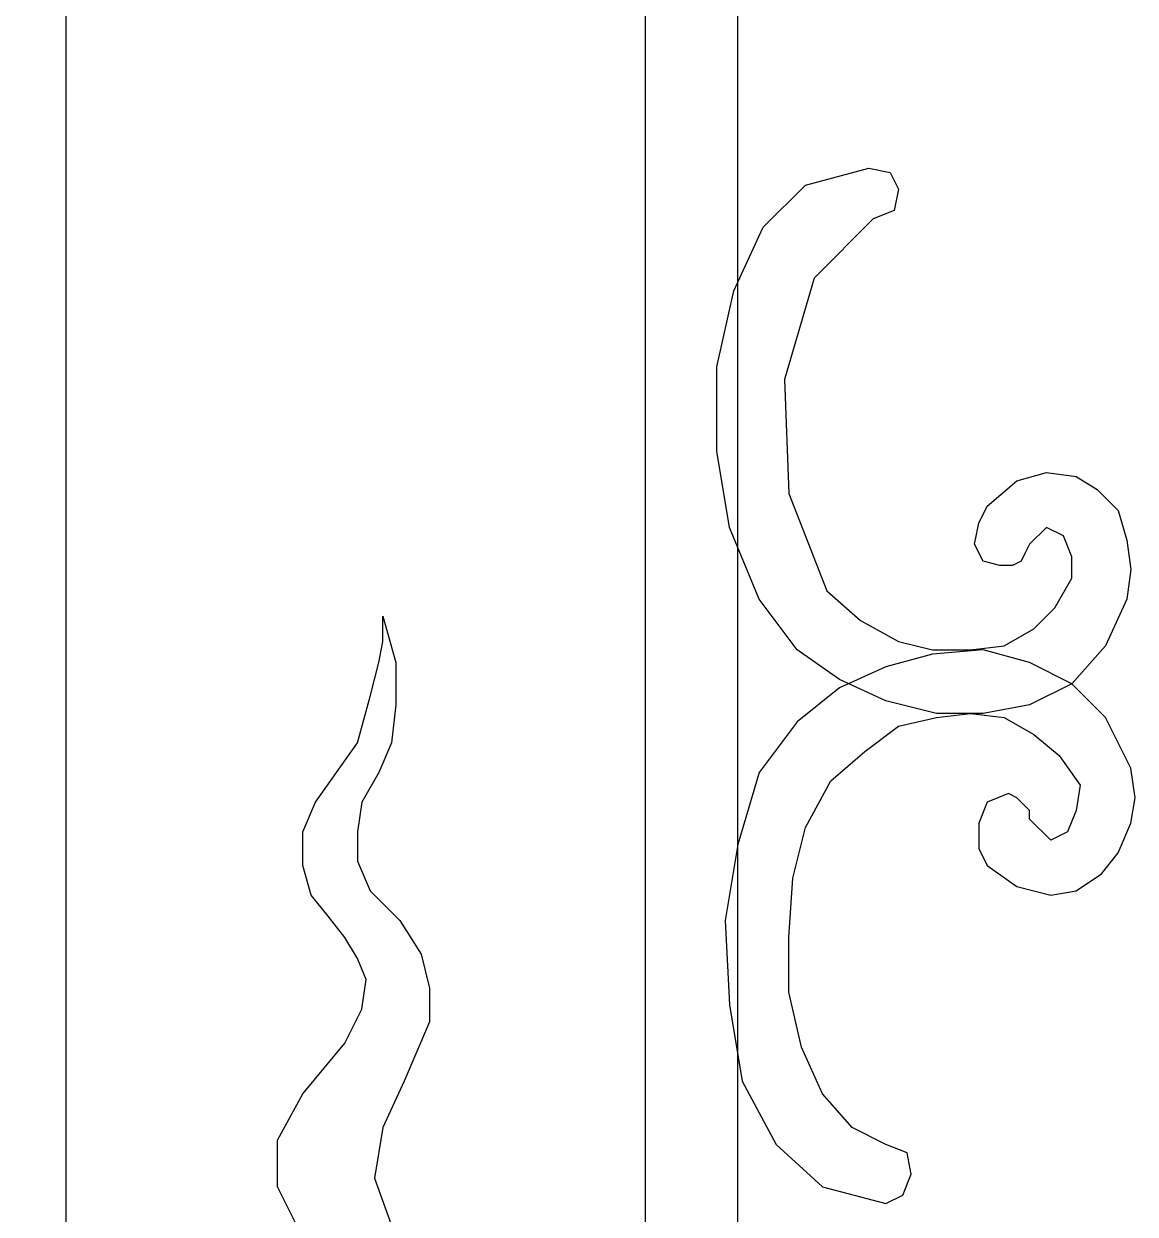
# Model space of a CAD drawing. Header units: centimetres. Extents: x -55 to 55, y -47 to 50.
# Drawn here: x 5.22 to 24.32, y 7.69 to 28.15 of the extents above; entities that cross this region are included whole.
import ezdxf

# ---------------------------------------------------------------- set-up
doc = ezdxf.new("R2010")
doc.units = ezdxf.units.CM
doc.header["$MEASUREMENT"] = 0
doc.layers.add('layer 1', color=7, linetype='Continuous')

msp = doc.modelspace()

# ---------------------------------------------------------------- linework, layer by layer
at = {"layer": 'layer 1', "color": 108}
for points, knots in [([(4.48901, -43.49358), (4.48901, -43.49358), (4.48901, 36.6394), (4.48901, 36.6394), (4.48901, 36.6394), (4.48901, 36.6394), (5.94201, 36.7847), (5.94201, 36.7847), (5.94201, 36.7847), (5.94201, 36.7847), (5.94201, -43.34828), (5.94201, -43.34828), (5.94201, -43.34828), (5.94201, -43.34828), (4.48901, -43.49358), (4.48901, -43.49358)], [0, 0, 0, 0, 0.25, 0.25, 0.25, 0.25, 0.5, 0.5, 0.5, 0.5, 0.75, 0.75, 0.75, 0.75, 1, 1, 1, 1]), ([(15.89506, -43.49358), (15.89506, -43.49358), (15.89506, 36.6394), (15.89506, 36.6394), (15.89506, 36.6394), (15.89506, 36.6394), (17.49336, 36.7847), (17.49336, 36.7847), (17.49336, 36.7847), (17.49336, 36.7847), (17.49336, -43.34828), (17.49336, -43.34828), (17.49336, -43.34828), (17.49336, -43.34828), (15.89506, -43.49358), (15.89506, -43.49358)], [0, 0, 0, 0, 0.25, 0.25, 0.25, 0.25, 0.5, 0.5, 0.5, 0.5, 0.75, 0.75, 0.75, 0.75, 1, 1, 1, 1]), ([(22.50621, 19.20339), (22.50621, 19.20339), (22.79681, 19.49399), (22.79681, 19.49399), (22.79681, 19.49399), (22.79681, 19.49399), (23.08741, 19.34869), (23.08741, 19.34869), (23.08741, 19.34869), (23.08741, 19.34869), (23.23271, 18.98544), (23.23271, 18.98544), (23.23271, 18.98544), (23.23271, 18.98544), (23.23271, 18.62219), (23.23271, 18.62219), (23.23271, 18.62219), (23.23271, 18.62219), (22.94211, 18.11364), (22.94211, 18.11364), (22.94211, 18.11364), (22.94211, 18.11364), (22.57886, 17.75039), (22.57886, 17.75039), (22.57886, 17.75039), (22.57886, 17.75039), (22.07031, 17.45979), (22.07031, 17.45979), (22.07031, 17.45979), (22.07031, 17.45979), (21.48911, 17.38714), (21.48911, 17.38714), (21.48911, 17.38714), (21.48911, 17.38714), (20.83526, 17.38714), (20.83526, 17.38714), (20.83526, 17.38714), (20.83526, 17.38714), (20.25406, 17.53244), (20.25406, 17.53244), (20.25406, 17.53244), (20.25406, 17.53244), (19.60021, 17.89569), (19.60021, 17.89569), (19.60021, 17.89569), (19.60021, 17.89569), (19.01901, 18.40424), (19.01901, 18.40424), (19.01901, 18.40424), (19.01901, 18.40424), (18.36516, 20.0752), (18.36516, 20.0752), (18.36516, 20.0752), (18.36516, 20.0752), (18.29251, 22.03675), (18.29251, 22.03675), (18.29251, 22.03675), (18.29251, 22.03675), (18.80106, 23.78035), (18.80106, 23.78035), (18.80106, 23.78035), (18.80106, 23.78035), (19.81816, 24.79745), (19.81816, 24.79745), (19.81816, 24.79745), (19.81816, 24.79745), (20.18141, 24.94275), (20.18141, 24.94275), (20.18141, 24.94275), (20.18141, 24.94275), (20.25406, 25.306), (20.25406, 25.306), (20.25406, 25.306), (20.25406, 25.306), (20.10876, 25.5966), (20.10876, 25.5966), (20.10876, 25.5966), (20.10876, 25.5966), (19.74551, 25.66925), (19.74551, 25.66925), (19.74551, 25.66925), (19.74551, 25.66925), (18.65576, 25.37865), (18.65576, 25.37865), (18.65576, 25.37865), (18.65576, 25.37865), (17.92926, 24.65215), (17.92926, 24.65215), (17.92926, 24.65215), (17.92926, 24.65215), (17.42071, 23.5624), (17.42071, 23.5624), (17.42071, 23.5624), (17.42071, 23.5624), (17.13011, 22.2547), (17.13011, 22.2547), (17.13011, 22.2547), (17.13011, 22.2547), (17.13011, 20.8017), (17.13011, 20.8017), (17.13011, 20.8017), (17.13011, 20.8017), (17.34806, 19.49399), (17.34806, 19.49399), (17.34806, 19.49399), (17.34806, 19.49399), (17.85661, 18.25894), (17.85661, 18.25894), (17.85661, 18.25894), (17.85661, 18.25894), (18.51046, 17.38714), (18.51046, 17.38714), (18.51046, 17.38714), (18.51046, 17.38714), (19.23696, 16.87859), (19.23696, 16.87859), (19.23696, 16.87859), (19.23696, 16.87859), (20.03611, 16.51534), (20.03611, 16.51534), (20.03611, 16.51534), (20.03611, 16.51534), (20.90791, 16.29739), (20.90791, 16.29739), (20.90791, 16.29739), (20.90791, 16.29739), (21.70706, 16.29739), (21.70706, 16.29739), (21.70706, 16.29739), (21.70706, 16.29739), (22.50621, 16.44269), (22.50621, 16.44269), (22.50621, 16.44269), (22.50621, 16.44269), (23.23271, 16.80594), (23.23271, 16.80594), (23.23271, 16.80594), (23.23271, 16.80594), (23.81391, 17.45979), (23.81391, 17.45979), (23.81391, 17.45979), (23.81391, 17.45979), (24.17717, 18.25894), (24.17717, 18.25894), (24.17717, 18.25894), (24.17717, 18.25894), (24.24982, 18.76749), (24.24982, 18.76749), (24.24982, 18.76749), (24.24982, 18.76749), (24.17717, 19.27604), (24.17717, 19.27604), (24.17717, 19.27604), (24.17717, 19.27604), (24.03186, 19.7846), (24.03186, 19.7846), (24.03186, 19.7846), (24.03186, 19.7846), (23.66861, 20.14785), (23.66861, 20.14785), (23.66861, 20.14785), (23.66861, 20.14785), (23.30536, 20.3658), (23.30536, 20.3658), (23.30536, 20.3658), (23.30536, 20.3658), (22.79681, 20.43845), (22.79681, 20.43845), (22.79681, 20.43845), (22.79681, 20.43845), (22.28826, 20.29315), (22.28826, 20.29315), (22.28826, 20.29315), (22.28826, 20.29315), (21.77971, 19.85725), (21.77971, 19.85725), (21.77971, 19.85725), (21.77971, 19.85725), (21.63441, 19.56664), (21.63441, 19.56664), (21.63441, 19.56664), (21.63441, 19.56664), (21.56176, 19.20339), (21.56176, 19.20339), (21.56176, 19.20339), (21.56176, 19.20339), (21.70706, 18.91279), (21.70706, 18.91279), (21.70706, 18.91279), (21.70706, 18.91279), (21.99766, 18.84014), (21.99766, 18.84014), (21.99766, 18.84014), (21.99766, 18.84014), (22.21561, 18.84014), (22.21561, 18.84014), (22.21561, 18.84014), (22.21561, 18.84014), (22.36091, 18.91279), (22.36091, 18.91279), (22.36091, 18.91279), (22.36091, 18.91279), (22.43356, 19.05809), (22.43356, 19.05809), (22.43356, 19.05809), (22.43356, 19.05809), (22.50621, 19.20339), (22.50621, 19.20339)], [0, 0, 0, 0, 0.01923077, 0.01923077, 0.01923077, 0.01923077, 0.03846154, 0.03846154, 0.03846154, 0.03846154, 0.05769231, 0.05769231, 0.05769231, 0.05769231, 0.07692308, 0.07692308, 0.07692308, 0.07692308, 0.09615385, 0.09615385, 0.09615385, 0.09615385, 0.11538462, 0.11538462, 0.11538462, 0.11538462, 0.13461538, 0.13461538, 0.13461538, 0.13461538, 0.15384615, 0.15384615, 0.15384615, 0.15384615, 0.17307692, 0.17307692, 0.17307692, 0.17307692, 0.19230769, 0.19230769, 0.19230769, 0.19230769, 0.21153846, 0.21153846, 0.21153846, 0.21153846, 0.23076923, 0.23076923, 0.23076923, 0.23076923, 0.25, 0.25, 0.25, 0.25, 0.26923077, 0.26923077, 0.26923077, 0.26923077, 0.28846154, 0.28846154, 0.28846154, 0.28846154, 0.30769231, 0.30769231, 0.30769231, 0.30769231, 0.32692308, 0.32692308, 0.32692308, 0.32692308, 0.34615385, 0.34615385, 0.34615385, 0.34615385, 0.36538462, 0.36538462, 0.36538462, 0.36538462, 0.38461538, 0.38461538, 0.38461538, 0.38461538, 0.40384615, 0.40384615, 0.40384615, 0.40384615, 0.42307692, 0.42307692, 0.42307692, 0.42307692, 0.44230769, 0.44230769, 0.44230769, 0.44230769, 0.46153846, 0.46153846, 0.46153846, 0.46153846, 0.48076923, 0.48076923, 0.48076923, 0.48076923, 0.5, 0.5, 0.5, 0.5, 0.51923077, 0.51923077, 0.51923077, 0.51923077, 0.53846154, 0.53846154, 0.53846154, 0.53846154, 0.55769231, 0.55769231, 0.55769231, 0.55769231, 0.57692308, 0.57692308, 0.57692308, 0.57692308, 0.59615385, 0.59615385, 0.59615385, 0.59615385, 0.61538462, 0.61538462, 0.61538462, 0.61538462, 0.63461538, 0.63461538, 0.63461538, 0.63461538, 0.65384615, 0.65384615, 0.65384615, 0.65384615, 0.67307692, 0.67307692, 0.67307692, 0.67307692, 0.69230769, 0.69230769, 0.69230769, 0.69230769, 0.71153846, 0.71153846, 0.71153846, 0.71153846, 0.73076923, 0.73076923, 0.73076923, 0.73076923, 0.75, 0.75, 0.75, 0.75, 0.76923077, 0.76923077, 0.76923077, 0.76923077, 0.78846154, 0.78846154, 0.78846154, 0.78846154, 0.80769231, 0.80769231, 0.80769231, 0.80769231, 0.82692308, 0.82692308, 0.82692308, 0.82692308, 0.84615385, 0.84615385, 0.84615385, 0.84615385, 0.86538462, 0.86538462, 0.86538462, 0.86538462, 0.88461538, 0.88461538, 0.88461538, 0.88461538, 0.90384615, 0.90384615, 0.90384615, 0.90384615, 0.92307692, 0.92307692, 0.92307692, 0.92307692, 0.94230769, 0.94230769, 0.94230769, 0.94230769, 0.96153846, 0.96153846, 0.96153846, 0.96153846, 0.98076923, 0.98076923, 0.98076923, 0.98076923, 1, 1, 1, 1]), ([(12.18991, 10.99394), (12.18991, 10.99394), (12.18991, 11.57514), (12.18991, 11.57514), (12.18991, 11.57514), (12.18991, 11.57514), (12.04461, 12.15634), (12.04461, 12.15634), (12.04461, 12.15634), (12.04461, 12.15634), (11.68136, 12.73754), (11.68136, 12.73754), (11.68136, 12.73754), (11.68136, 12.73754), (11.17281, 13.24609), (11.17281, 13.24609), (11.17281, 13.24609), (11.17281, 13.24609), (10.95486, 13.75464), (10.95486, 13.75464), (10.95486, 13.75464), (10.95486, 13.75464), (10.95486, 14.26319), (10.95486, 14.26319), (10.95486, 14.26319), (10.95486, 14.26319), (11.02751, 14.77174), (11.02751, 14.77174), (11.02751, 14.77174), (11.02751, 14.77174), (11.31811, 15.28029), (11.31811, 15.28029), (11.31811, 15.28029), (11.31811, 15.28029), (11.53606, 15.78884), (11.53606, 15.78884), (11.53606, 15.78884), (11.53606, 15.78884), (11.60871, 16.44269), (11.60871, 16.44269), (11.60871, 16.44269), (11.60871, 16.44269), (11.60871, 17.16919), (11.60871, 17.16919), (11.60871, 17.16919), (11.60871, 17.16919), (11.39076, 17.96834), (11.39076, 17.96834), (11.39076, 17.96834), (11.39076, 17.96834), (11.39076, 17.53244), (11.39076, 17.53244), (11.39076, 17.53244), (11.39076, 17.53244), (11.31811, 17.16919), (11.31811, 17.16919), (11.31811, 17.16919), (11.31811, 17.16919), (11.24546, 16.87859), (11.24546, 16.87859), (11.24546, 16.87859), (11.24546, 16.87859), (11.17281, 16.58799), (11.17281, 16.58799), (11.17281, 16.58799), (11.17281, 16.58799), (10.95486, 15.78884), (10.95486, 15.78884), (10.95486, 15.78884), (10.95486, 15.78884), (10.59161, 15.28029), (10.59161, 15.28029), (10.59161, 15.28029), (10.59161, 15.28029), (10.22836, 14.77174), (10.22836, 14.77174), (10.22836, 14.77174), (10.22836, 14.77174), (10.01041, 14.26319), (10.01041, 14.26319), (10.01041, 14.26319), (10.01041, 14.26319), (10.01041, 13.68199), (10.01041, 13.68199), (10.01041, 13.68199), (10.01041, 13.68199), (10.15571, 13.17344), (10.15571, 13.17344), (10.15571, 13.17344), (10.15571, 13.17344), (10.44631, 12.81019), (10.44631, 12.81019), (10.44631, 12.81019), (10.44631, 12.81019), (10.73691, 12.44694), (10.73691, 12.44694), (10.73691, 12.44694), (10.73691, 12.44694), (10.95486, 12.08369), (10.95486, 12.08369), (10.95486, 12.08369), (10.95486, 12.08369), (11.10016, 11.72044), (11.10016, 11.72044), (11.10016, 11.72044), (11.10016, 11.72044), (11.02751, 11.21189), (11.02751, 11.21189), (11.02751, 11.21189), (11.02751, 11.21189), (10.73691, 10.63069), (10.73691, 10.63069), (10.73691, 10.63069), (10.73691, 10.63069), (10.01041, 9.75889), (10.01041, 9.75889), (10.01041, 9.75889), (10.01041, 9.75889), (9.57451, 8.95974), (9.57451, 8.95974), (9.57451, 8.95974), (9.57451, 8.95974), (9.57451, 8.16059), (9.57451, 8.16059), (9.57451, 8.16059), (9.57451, 8.16059), (10.01041, 7.28879), (10.01041, 7.28879), (10.01041, 7.28879), (10.01041, 7.28879), (10.30101, 7.21614), (10.30101, 7.21614), (10.30101, 7.21614), (10.30101, 7.21614), (10.88221, 7.14349), (10.88221, 7.14349), (10.88221, 7.14349), (10.88221, 7.14349), (11.39076, 7.14349), (11.39076, 7.14349), (11.39076, 7.14349), (11.39076, 7.14349), (11.60871, 7.28879), (11.60871, 7.28879), (11.60871, 7.28879), (11.60871, 7.28879), (11.24546, 8.30589), (11.24546, 8.30589), (11.24546, 8.30589), (11.24546, 8.30589), (11.39076, 9.17769), (11.39076, 9.17769), (11.39076, 9.17769), (11.39076, 9.17769), (11.75401, 9.97684), (11.75401, 9.97684), (11.75401, 9.97684), (11.75401, 9.97684), (12.18991, 10.99394), (12.18991, 10.99394)], [0, 0, 0, 0, 0.025, 0.025, 0.025, 0.025, 0.05, 0.05, 0.05, 0.05, 0.075, 0.075, 0.075, 0.075, 0.1, 0.1, 0.1, 0.1, 0.125, 0.125, 0.125, 0.125, 0.15, 0.15, 0.15, 0.15, 0.175, 0.175, 0.175, 0.175, 0.2, 0.2, 0.2, 0.2, 0.225, 0.225, 0.225, 0.225, 0.25, 0.25, 0.25, 0.25, 0.275, 0.275, 0.275, 0.275, 0.3, 0.3, 0.3, 0.3, 0.325, 0.325, 0.325, 0.325, 0.35, 0.35, 0.35, 0.35, 0.375, 0.375, 0.375, 0.375, 0.4, 0.4, 0.4, 0.4, 0.425, 0.425, 0.425, 0.425, 0.45, 0.45, 0.45, 0.45, 0.475, 0.475, 0.475, 0.475, 0.5, 0.5, 0.5, 0.5, 0.525, 0.525, 0.525, 0.525, 0.55, 0.55, 0.55, 0.55, 0.575, 0.575, 0.575, 0.575, 0.6, 0.6, 0.6, 0.6, 0.625, 0.625, 0.625, 0.625, 0.65, 0.65, 0.65, 0.65, 0.675, 0.675, 0.675, 0.675, 0.7, 0.7, 0.7, 0.7, 0.725, 0.725, 0.725, 0.725, 0.75, 0.75, 0.75, 0.75, 0.775, 0.775, 0.775, 0.775, 0.8, 0.8, 0.8, 0.8, 0.825, 0.825, 0.825, 0.825, 0.85, 0.85, 0.85, 0.85, 0.875, 0.875, 0.875, 0.875, 0.9, 0.9, 0.9, 0.9, 0.925, 0.925, 0.925, 0.925, 0.95, 0.95, 0.95, 0.95, 0.975, 0.975, 0.975, 0.975, 1, 1, 1, 1]), ([(22.50621, 14.48114), (22.50621, 14.48114), (22.86946, 14.11789), (22.86946, 14.11789), (22.86946, 14.11789), (22.86946, 14.11789), (23.16006, 14.26319), (23.16006, 14.26319), (23.16006, 14.26319), (23.16006, 14.26319), (23.30536, 14.62644), (23.30536, 14.62644), (23.30536, 14.62644), (23.30536, 14.62644), (23.37801, 15.06234), (23.37801, 15.06234), (23.37801, 15.06234), (23.37801, 15.06234), (23.01476, 15.57089), (23.01476, 15.57089), (23.01476, 15.57089), (23.01476, 15.57089), (22.57886, 15.93414), (22.57886, 15.93414), (22.57886, 15.93414), (22.57886, 15.93414), (22.07031, 16.22474), (22.07031, 16.22474), (22.07031, 16.22474), (22.07031, 16.22474), (21.48911, 16.29739), (21.48911, 16.29739), (21.48911, 16.29739), (21.48911, 16.29739), (20.90791, 16.22474), (20.90791, 16.22474), (20.90791, 16.22474), (20.90791, 16.22474), (20.25406, 16.07944), (20.25406, 16.07944), (20.25406, 16.07944), (20.25406, 16.07944), (19.67286, 15.64354), (19.67286, 15.64354), (19.67286, 15.64354), (19.67286, 15.64354), (19.09166, 15.13499), (19.09166, 15.13499), (19.09166, 15.13499), (19.09166, 15.13499), (18.65576, 14.33584), (18.65576, 14.33584), (18.65576, 14.33584), (18.65576, 14.33584), (18.43781, 13.46404), (18.43781, 13.46404), (18.43781, 13.46404), (18.43781, 13.46404), (18.36516, 12.44694), (18.36516, 12.44694), (18.36516, 12.44694), (18.36516, 12.44694), (18.36516, 11.50249), (18.36516, 11.50249), (18.36516, 11.50249), (18.36516, 11.50249), (18.58311, 10.55804), (18.58311, 10.55804), (18.58311, 10.55804), (18.58311, 10.55804), (18.94636, 9.75889), (18.94636, 9.75889), (18.94636, 9.75889), (18.94636, 9.75889), (19.45491, 9.17769), (19.45491, 9.17769), (19.45491, 9.17769), (19.45491, 9.17769), (20.03611, 8.88709), (20.03611, 8.88709), (20.03611, 8.88709), (20.03611, 8.88709), (20.39936, 8.74179), (20.39936, 8.74179), (20.39936, 8.74179), (20.39936, 8.74179), (20.47201, 8.37854), (20.47201, 8.37854), (20.47201, 8.37854), (20.47201, 8.37854), (20.32671, 8.01529), (20.32671, 8.01529), (20.32671, 8.01529), (20.32671, 8.01529), (20.03611, 7.86999), (20.03611, 7.86999), (20.03611, 7.86999), (20.03611, 7.86999), (18.94636, 8.16059), (18.94636, 8.16059), (18.94636, 8.16059), (18.94636, 8.16059), (18.14721, 8.88709), (18.14721, 8.88709), (18.14721, 8.88709), (18.14721, 8.88709), (17.56601, 9.97684), (17.56601, 9.97684), (17.56601, 9.97684), (17.56601, 9.97684), (17.34806, 11.28454), (17.34806, 11.28454), (17.34806, 11.28454), (17.34806, 11.28454), (17.27541, 12.73754), (17.27541, 12.73754), (17.27541, 12.73754), (17.27541, 12.73754), (17.49336, 14.04524), (17.49336, 14.04524), (17.49336, 14.04524), (17.49336, 14.04524), (17.85661, 15.28029), (17.85661, 15.28029), (17.85661, 15.28029), (17.85661, 15.28029), (18.51046, 16.15209), (18.51046, 16.15209), (18.51046, 16.15209), (18.51046, 16.15209), (19.23696, 16.73329), (19.23696, 16.73329), (19.23696, 16.73329), (19.23696, 16.73329), (20.03611, 17.09654), (20.03611, 17.09654), (20.03611, 17.09654), (20.03611, 17.09654), (20.83526, 17.31449), (20.83526, 17.31449), (20.83526, 17.31449), (20.83526, 17.31449), (21.70706, 17.38714), (21.70706, 17.38714), (21.70706, 17.38714), (21.70706, 17.38714), (22.50621, 17.16919), (22.50621, 17.16919), (22.50621, 17.16919), (22.50621, 17.16919), (23.23271, 16.80594), (23.23271, 16.80594), (23.23271, 16.80594), (23.23271, 16.80594), (23.81391, 16.22474), (23.81391, 16.22474), (23.81391, 16.22474), (23.81391, 16.22474), (24.24982, 15.35294), (24.24982, 15.35294), (24.24982, 15.35294), (24.24982, 15.35294), (24.32247, 14.84439), (24.32247, 14.84439), (24.32247, 14.84439), (24.32247, 14.84439), (24.24982, 14.40849), (24.24982, 14.40849), (24.24982, 14.40849), (24.24982, 14.40849), (24.03186, 13.89994), (24.03186, 13.89994), (24.03186, 13.89994), (24.03186, 13.89994), (23.74126, 13.53669), (23.74126, 13.53669), (23.74126, 13.53669), (23.74126, 13.53669), (23.30536, 13.24609), (23.30536, 13.24609), (23.30536, 13.24609), (23.30536, 13.24609), (22.86946, 13.17344), (22.86946, 13.17344), (22.86946, 13.17344), (22.86946, 13.17344), (22.28826, 13.31874), (22.28826, 13.31874), (22.28826, 13.31874), (22.28826, 13.31874), (21.77971, 13.68199), (21.77971, 13.68199), (21.77971, 13.68199), (21.77971, 13.68199), (21.63441, 13.97259), (21.63441, 13.97259), (21.63441, 13.97259), (21.63441, 13.97259), (21.63441, 14.40849), (21.63441, 14.40849), (21.63441, 14.40849), (21.63441, 14.40849), (21.77971, 14.77174), (21.77971, 14.77174), (21.77971, 14.77174), (21.77971, 14.77174), (22.14296, 14.91704), (22.14296, 14.91704), (22.14296, 14.91704), (22.14296, 14.91704), (22.28826, 14.84439), (22.28826, 14.84439), (22.28826, 14.84439), (22.28826, 14.84439), (22.36091, 14.77174), (22.36091, 14.77174), (22.36091, 14.77174), (22.36091, 14.77174), (22.50621, 14.62644), (22.50621, 14.62644), (22.50621, 14.62644), (22.50621, 14.62644), (22.50621, 14.48114), (22.50621, 14.48114)], [0, 0, 0, 0, 0.01785714, 0.01785714, 0.01785714, 0.01785714, 0.03571429, 0.03571429, 0.03571429, 0.03571429, 0.05357143, 0.05357143, 0.05357143, 0.05357143, 0.07142857, 0.07142857, 0.07142857, 0.07142857, 0.08928571, 0.08928571, 0.08928571, 0.08928571, 0.10714286, 0.10714286, 0.10714286, 0.10714286, 0.125, 0.125, 0.125, 0.125, 0.14285714, 0.14285714, 0.14285714, 0.14285714, 0.16071429, 0.16071429, 0.16071429, 0.16071429, 0.17857143, 0.17857143, 0.17857143, 0.17857143, 0.19642857, 0.19642857, 0.19642857, 0.19642857, 0.21428571, 0.21428571, 0.21428571, 0.21428571, 0.23214286, 0.23214286, 0.23214286, 0.23214286, 0.25, 0.25, 0.25, 0.25, 0.26785714, 0.26785714, 0.26785714, 0.26785714, 0.28571429, 0.28571429, 0.28571429, 0.28571429, 0.30357143, 0.30357143, 0.30357143, 0.30357143, 0.32142857, 0.32142857, 0.32142857, 0.32142857, 0.33928571, 0.33928571, 0.33928571, 0.33928571, 0.35714286, 0.35714286, 0.35714286, 0.35714286, 0.375, 0.375, 0.375, 0.375, 0.39285714, 0.39285714, 0.39285714, 0.39285714, 0.41071429, 0.41071429, 0.41071429, 0.41071429, 0.42857143, 0.42857143, 0.42857143, 0.42857143, 0.44642857, 0.44642857, 0.44642857, 0.44642857, 0.46428571, 0.46428571, 0.46428571, 0.46428571, 0.48214286, 0.48214286, 0.48214286, 0.48214286, 0.5, 0.5, 0.5, 0.5, 0.51785714, 0.51785714, 0.51785714, 0.51785714, 0.53571429, 0.53571429, 0.53571429, 0.53571429, 0.55357143, 0.55357143, 0.55357143, 0.55357143, 0.57142857, 0.57142857, 0.57142857, 0.57142857, 0.58928571, 0.58928571, 0.58928571, 0.58928571, 0.60714286, 0.60714286, 0.60714286, 0.60714286, 0.625, 0.625, 0.625, 0.625, 0.64285714, 0.64285714, 0.64285714, 0.64285714, 0.66071429, 0.66071429, 0.66071429, 0.66071429, 0.67857143, 0.67857143, 0.67857143, 0.67857143, 0.69642857, 0.69642857, 0.69642857, 0.69642857, 0.71428571, 0.71428571, 0.71428571, 0.71428571, 0.73214286, 0.73214286, 0.73214286, 0.73214286, 0.75, 0.75, 0.75, 0.75, 0.76785714, 0.76785714, 0.76785714, 0.76785714, 0.78571429, 0.78571429, 0.78571429, 0.78571429, 0.80357143, 0.80357143, 0.80357143, 0.80357143, 0.82142857, 0.82142857, 0.82142857, 0.82142857, 0.83928571, 0.83928571, 0.83928571, 0.83928571, 0.85714286, 0.85714286, 0.85714286, 0.85714286, 0.875, 0.875, 0.875, 0.875, 0.89285714, 0.89285714, 0.89285714, 0.89285714, 0.91071429, 0.91071429, 0.91071429, 0.91071429, 0.92857143, 0.92857143, 0.92857143, 0.92857143, 0.94642857, 0.94642857, 0.94642857, 0.94642857, 0.96428571, 0.96428571, 0.96428571, 0.96428571, 0.98214286, 0.98214286, 0.98214286, 0.98214286, 1, 1, 1, 1])]:
    msp.add_open_spline(points, degree=3, knots=knots, dxfattribs=at)

doc.saveas('drawing.dxf')
